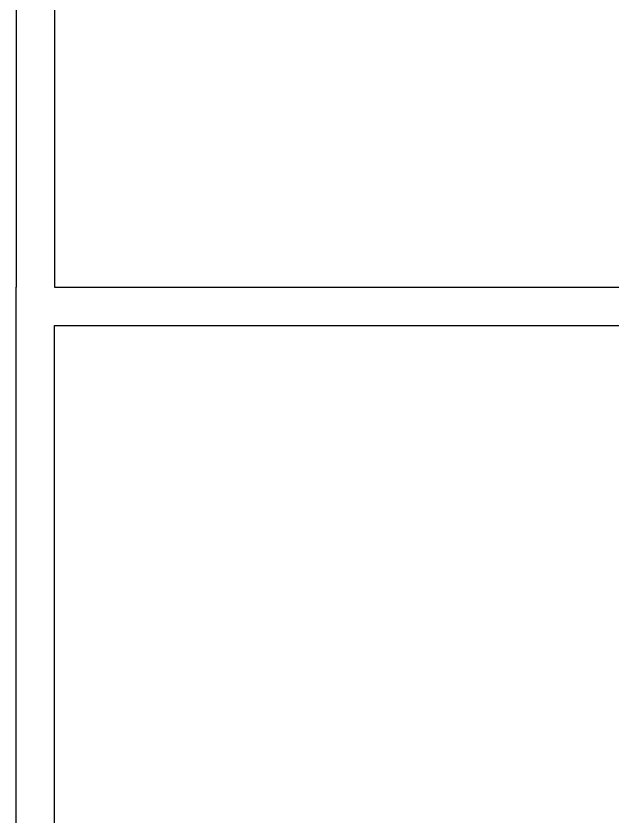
# Model space of a CAD drawing. Extents: x 100 to 738, y -85 to 470.
# Drawn here: x 612.378 to 614.711, y 462.234 to 465.367 of the extents above; entities that cross this region are included whole.
import ezdxf

# ---------------------------------------------------------------- set-up
doc = ezdxf.new("R2010")
doc.units = 0
doc.layers.get('0').update_dxf_attribs({"linetype": 'CONTINUOUS'})
doc.layers.add('ARQ-ALV', color=6, linetype='CONTINUOUS')

# ---------------------------------------------------------------- blocks, each defined once
blk = doc.blocks.new('BASE ARQ')
at = {"layer": 'ARQ-ALV'}
for p, q in [((722.1098, 489.921), (722.1098, 486.221)), ((722.2598, 489.921), (722.2598, 486.221))]:
    blk.add_line(p, q, dxfattribs=at)
for points in [[(726.7298, 476.901), (722.2598, 476.901), (722.2598, 483.901), (722.2598, 484.081), (722.2598, 484.261), (722.2598, 486.071), (725.3098, 486.071), (725.3098, 486.371), (725.3098, 487.2561)], [(722.2598, 486.221), (725.1598, 486.221), (725.1598, 487.2561)], [(726.9098, 476.751), (722.1098, 476.751), (722.1098, 483.901), (722.1098, 484.081), (722.1098, 484.261), (722.1098, 486.221)]]:
    blk.add_lwpolyline(points, dxfattribs=at)

msp = doc.modelspace()

# ---------------------------------------------------------------- block references
msp.add_blockref('BASE ARQ', (-109.7317, -21.9142))

doc.saveas('drawing.dxf')
